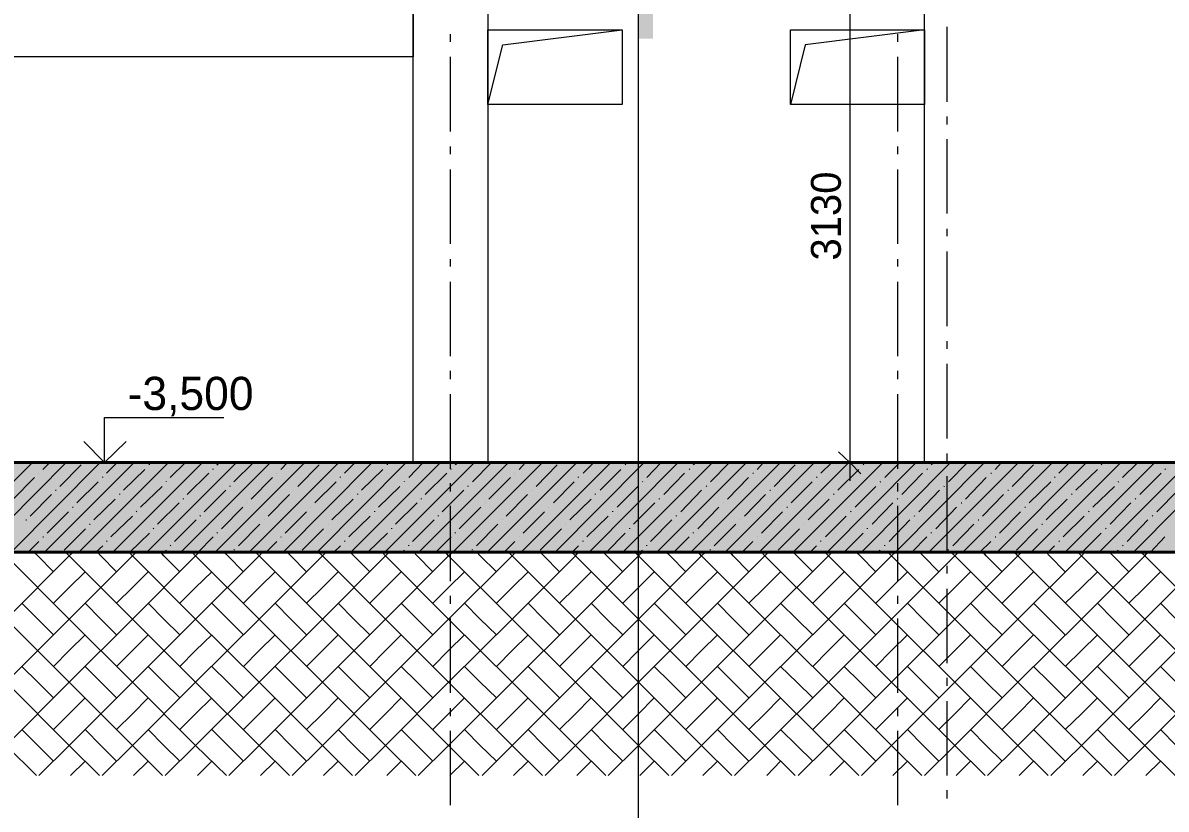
# Model space of a CAD drawing. Header units: millimetres. Extents: x -136833 to 49383, y -8033 to 344618.
# Drawn here: x -86015 to -78347, y 42833 to 48103 of the extents above; entities that cross this region are included whole.
import ezdxf

# ---------------------------------------------------------------- set-up
doc = ezdxf.new("R2010")
doc.units = ezdxf.units.MM
doc.layers.add('PDF _Геометрия', color=7, linetype='Continuous', true_color=0x1d1d1d)
doc.layers.add('PDF _Сплошная заливка', color=7, linetype='Continuous', true_color=0xffffff)
doc.layers.add('PDF _Текст', color=7, linetype='Continuous')

msp = doc.modelspace()

# ---------------------------------------------------------------- hatches: boundary and pattern name
at = {"layer": 'PDF _Сплошная заливка', "transparency": 33554559}
h = msp.add_hatch(color=256, dxfattribs=at)
h.paths.add_polyline_path([(-99774.8447882913, 44556.18323552701), (-99774.8447882913, 45156.58976560547), (-104045.4232660861, 45156.58976560547), (-104045.4232660861, 44556.18323552701)])
h.paths.add_polyline_path([(646.2711272356682, 44556.18323552701), (646.2711272356391, 45156.58976560547), (-26352.24833949412, 45156.58976560547), (-26352.24833949412, 44556.18323552701)])
h.paths.add_polyline_path([(-26398.81210778105, 44556.18323552701), (-26398.81210778105, 45156.58976560547), (-50899.8203663938, 45156.58976560547), (-50899.8203663938, 44556.18323552701)])
h.paths.add_polyline_path([(-50950.617204525, 44556.18323552701), (-50950.617204525, 45156.58976560547), (-98974.79458772499, 45156.58976560547), (-98974.79458772499, 44556.18323552701)])

# ---------------------------------------------------------------- linework, layer by layer
at = {"layer": 'PDF _Геометрия', "color": 7, "lineweight": 9}
for points in [[(-80467.81322859318, 61056.68948847664), (-80467.81322859318, 52857.23320013301), (-80467.81322859318, 52535.51989196878), (-80467.81322859318, 48653.79484477669), (-80467.81322859318, 48285.51776832552), (-80467.81322859318, 45034.52012792909)], [(-66388.62292656381, 34701.5966380753), (-81885.89162642237, 34701.5966380753), (-81885.89162642237, 36699.60560456895), (-81885.89162642237, 48996.67350216225)], [(-82897.59531920198, 48285.51776832552), (-82897.59531920198, 45157.27915341281), (-83397.0975608254, 45157.27915341281), (-83397.0975608254, 48285.51776832552), (-83397.0975608254, 47874.90999343171), (-87596.30284633746, 47874.90999343171), (-87596.30284633746, 48285.51776832552), (-87596.30284633746, 45195.37678201121), (-87596.30284633746, 47874.90999343171)], [(-79968.31098696977, 48285.51776832552), (-80268.85894591268, 48285.51776832552), (-80666.7675112737, 48285.51776832552), (-80281.55815544547, 48285.51776832552), (-82897.59531920198, 48285.51776832552), (-82897.59531920198, 48056.93199673515), (-81995.95144237328, 48056.93199673515), (-81995.95144237328, 47557.42975511175), (-82897.59531920198, 47557.42975511175), (-82897.59531920198, 45157.27915341281), (-79968.31098696977, 45157.27915341281), (-79968.31098696977, 48285.51776832552), (-79718.55986615806, 48285.51776832552), (-78097.2941158041, 48285.51776832552), (-78097.2941158041, 45157.27915341281), (-79718.55986615806, 45157.27915341281), (-79968.31098696977, 45157.27915341281)], [(-79815.9204725762, 47574.3620344888), (-79815.9204725762, 48078.09734595648)], [(-83147.34644001367, 47976.5036696941), (-83147.34644001367, 48027.30050782529)], [(-82897.59531920198, 47557.42975511175), (-82796.0016429396, 47955.33832047277), (-81995.95144237328, 48056.93199673515)], [(-79968.31098696977, 47557.42975511175), (-80865.7217939542, 47557.42975511175), (-80865.7217939542, 48056.93199673515), (-79968.31098696977, 48056.93199673515), (-80768.3611875361, 47955.33832047277), (-80865.7217939542, 47557.42975511175)], [(-80146.09992042894, 47976.5036696941), (-80146.09992042894, 48027.30050782529)], [(-88045.00824982967, 45157.27915341281), (-87448.14540178813, 45157.27915341281), (-83397.0975608254, 45157.27915341281), (-83397.0975608254, 47874.90999343171)], [(-83147.34644001367, 47375.40775180829), (-83147.34644001367, 47874.90999343171)], [(-80146.09992042894, 47375.40775180829), (-80146.09992042894, 47874.90999343171)], [(-79815.9204725762, 47421.97152009523), (-79815.9204725762, 47477.00142807068)], [(-79815.9204725762, 46825.10867205369), (-79815.9204725762, 47324.6109136771)], [(-83147.34644001367, 47223.01723741471), (-83147.34644001367, 47273.81407554591)], [(-80146.09992042894, 47223.01723741471), (-80146.09992042894, 47273.81407554591)], [(-83147.34644001367, 46621.92131952891), (-83147.34644001367, 47121.42356115233)], [(-80146.09992042894, 46621.92131952891), (-80146.09992042894, 47121.42356115233)], [(-79815.9204725762, 46672.71815766011), (-79815.9204725762, 46723.5149957913)], [(-79815.9204725762, 46071.62223977431), (-79815.9204725762, 46571.12448139772)], [(-83147.34644001367, 46469.53080513533), (-83147.34644001367, 46520.32764326653)], [(-80146.09992042894, 46469.53080513533), (-80146.09992042894, 46520.32764326653)], [(-83147.34644001367, 45868.43488724952), (-83147.34644001367, 46367.93712887295)], [(-80146.09992042894, 45868.43488724952), (-80146.09992042894, 46367.93712887295)], [(-79815.9204725762, 45919.23172538073), (-79815.9204725762, 45970.02856351192)], [(-79815.9204725762, 45318.13580749492), (-79815.9204725762, 45817.63804911834)], [(-83147.34644001367, 45716.04437285594), (-83147.34644001367, 45771.0742808314)], [(-80146.09992042894, 45716.04437285594), (-80146.09992042894, 45771.0742808314)], [(-83147.34644001367, 45114.94845497014), (-83147.34644001367, 45614.45069659357)], [(-80146.09992042894, 45114.94845497014), (-80146.09992042894, 45614.45069659357)], [(-87198.39428097644, 45157.27915341281), (-86779.32036639408, 45157.27915341281), (-85467.06871467156, 45157.27915341281), (-85467.06871467156, 45457.82711235571), (-84667.01851410524, 45457.82711235571)], [(-79815.9204725762, 45165.74529310134), (-79815.9204725762, 45216.54213123253)], [(251.0965281952522, 45156.72684790423), (640.3263124645455, 45156.72684790423), (640.3263124645455, 44555.56097721778), (-97975.15414275724, 44555.56097721778)], [(-85615.22615922088, 45157.27915341281), (-85318.91127012225, 45157.27915341281)], [(-80361.98648248654, 45157.27915341281), (-80467.81322859318, 45157.27915341281), (-80590.5722540769, 45157.27915341281)], [(-83147.34644001367, 44962.55794057656), (-83147.34644001367, 45017.58784855202)], [(-80146.09992042894, 44962.55794057656), (-80146.09992042894, 45017.58784855202)], [(-79815.9204725762, 44564.64937521554), (-79815.9204725762, 45064.15161683896)], [(-83147.34644001367, 44361.46202269076), (-83147.34644001367, 44865.19733415844)], [(-80146.09992042894, 44361.46202269076), (-80146.09992042894, 44865.19733415844)], [(-79815.9204725762, 44412.25886082196), (-79815.9204725762, 44463.05569895315)], [(-83147.34644001367, 44209.07150829718), (-83147.34644001367, 44264.10141627264)], [(-80146.09992042894, 44209.07150829718), (-80146.09992042894, 44264.10141627264)], [(-79815.9204725762, 43811.16294293615), (-79815.9204725762, 44310.66518455957)], [(-83147.34644001367, 43612.20866025564), (-83147.34644001367, 44111.71090187906)], [(-80146.09992042894, 43612.20866025564), (-80146.09992042894, 44111.71090187906)], [(-79815.9204725762, 43658.77242854257), (-79815.9204725762, 43713.80233651803)], [(-79815.9204725762, 43057.67651065677), (-79815.9204725762, 43557.17875228019)], [(-83147.34644001367, 43455.5850760178), (-83147.34644001367, 43510.61498399326)], [(-80146.09992042894, 43455.5850760178), (-80146.09992042894, 43510.61498399326)], [(-83147.34644001367, 42858.72222797626), (-83147.34644001367, 43358.22446959968)], [(-80146.09992042894, 42858.72222797626), (-80146.09992042894, 43358.22446959968)], [(-79815.9204725762, 42905.28599626318), (-79815.9204725762, 42960.31590423865)]]:
    msp.add_lwpolyline(points, dxfattribs=at)
at = {"layer": 'PDF _Геометрия', "color": 7, "lineweight": 40}
for points in [[(-98974.95200736483, 44556.32470344009), (-50951.01984138202, 44556.32470344009), (-50951.01984138202, 45157.45459044642), (-50951.01984138202, 48285.67922341748), (-50951.01984138202, 48526.94629480379), (-50951.01984138202, 53356.82400807143), (-50951.01984138202, 53593.90461664638), (-77399.29567166773, 53593.90461664638)], [(-77398.8375915002, 45157.27915341281), (-77398.8375915002, 47633.62501230854), (-77648.5887123119, 47633.62501230854), (-77648.5887123119, 45157.27915341281), (-98974.79458772499, 45157.27915341281), (-98974.79458772499, 44556.18323552701)]]:
    msp.add_lwpolyline(points, dxfattribs=at)
at = {"layer": 'PDF _Геометрия', "color": 7, "lineweight": 9}
for points in [[(-81995.95144237328, 48056.93199673515), (-81995.95144237328, 47557.42975511175), (-82897.59531920198, 47557.42975511175), (-82897.59531920198, 48056.93199673515)], [(-79968.31098696977, 48056.93199673515), (-79968.31098696977, 47557.42975511175), (-80865.7217939542, 47557.42975511175), (-80865.7217939542, 48056.93199673515)]]:
    msp.add_lwpolyline(points, close=True, dxfattribs=at)
at = {"layer": 'PDF _Геометрия', "color": 7, "lineweight": 18}
for points in [[(-85606.76001953235, 45296.97045827359), (-85467.06871467156, 45157.27915341281), (-85323.1443399665, 45296.97045827359)], [(-80395.85104124066, 45081.08389621602), (-80467.81322859318, 45157.27915341281), (-80544.00848578998, 45229.24134076533)]]:
    msp.add_lwpolyline(points, dxfattribs=at)
at = {"layer": 'PDF _Геометрия', "lineweight": 9}
for points in [[(-86550.73459480371, 44556.18323552701), (-85949.63867691791, 45157.27915341281)], [(-86322.14882321333, 44556.18323552701), (-85725.2859751718, 45157.27915341281)], [(-86093.56305162296, 44556.18323552701), (-85496.70020358142, 45157.27915341281)], [(-85881.90955940966, 45110.71538512588), (-85835.34579112273, 45157.27915341281)], [(-85869.21034987684, 44556.18323552701), (-85268.11443199105, 45157.27915341281)], [(-85767.61667361447, 44996.4224993307), (-85623.69229890942, 45140.34687403574)], [(-85640.62457828649, 44556.18323552701), (-85039.52866040068, 45157.27915341281)], [(-85454.36950513876, 45085.31696606028), (-85382.40731778624, 45157.27915341281)], [(-85412.0388066961, 44556.18323552701), (-84810.9428888103, 45157.27915341281)], [(-85340.07661934357, 44971.0240802651), (-85196.15224463854, 45110.71538512588)], [(-85183.45303510572, 44556.18323552701), (-84582.35711721993, 45157.27915341281)], [(-85166.52075572865, 45140.34687403574), (-85166.52075572865, 45144.57994388)], [(-85026.82945086787, 45055.68547715042), (-84925.23577460549, 45157.27915341281)], [(-84954.86726351535, 44556.18323552701), (-84353.77134562956, 45157.27915341281)], [(-84738.98070145778, 45110.71538512588), (-84738.98070145778, 45114.94845497014)], [(-84726.28149192498, 44556.18323552701), (-84125.18557403918, 45157.27915341281)], [(-84713.58228239218, 45140.34687403574), (-84696.65000301512, 45157.27915341281)], [(-84599.28939659699, 45026.05398824056), (-84468.06423142474, 45157.27915341281)], [(-84497.6957203346, 44556.18323552701), (-83896.5998024488, 45157.27915341281)], [(-84286.0422281213, 45110.71538512588), (-84239.47845983437, 45157.27915341281)], [(-84269.10994874423, 44556.18323552701), (-83672.24710070269, 45157.27915341281)], [(-84171.7493423261, 44996.4224993307), (-84027.82496762105, 45140.34687403574)], [(-84040.52417715386, 44556.18323552701), (-83443.66132911232, 45157.27915341281)], [(-83858.5021738504, 45085.31696606028), (-83786.53998649788, 45157.27915341281)], [(-83816.17147540775, 44556.18323552701), (-83215.07555752195, 45157.27915341281)], [(-83744.20928805522, 44971.0240802651), (-83600.28491335017, 45110.71538512588)], [(-83587.58570381737, 44556.18323552701), (-82986.48978593157, 45157.27915341281)], [(-83570.6534244403, 45140.34687403574), (-83570.6534244403, 45144.57994388)], [(-83426.72904973525, 45055.68547715042), (-83329.36844331713, 45157.27915341281)], [(-83358.99993222699, 44556.18323552701), (-82757.9040143412, 45157.27915341281)], [(-83143.11337016942, 45110.71538512588), (-83143.11337016942, 45114.94845497014)], [(-83130.41416063663, 44556.18323552701), (-82529.31824275083, 45157.27915341281)], [(-83113.48188125956, 45140.34687403574), (-83100.78267172676, 45157.27915341281)], [(-82999.18899546436, 45026.05398824056), (-82872.19690013639, 45157.27915341281)], [(-82901.82838904625, 44556.18323552701), (-82300.73247116045, 45157.27915341281)], [(-82685.94182698868, 45110.71538512588), (-82643.611128546, 45157.27915341281)], [(-82673.24261745586, 44556.18323552701), (-82072.14669957008, 45157.27915341281)], [(-82571.64894119349, 44996.4224993307), (-82431.95763633269, 45140.34687403574)], [(-82444.65684586551, 44556.18323552701), (-81847.79399782396, 45157.27915341281)], [(-82258.40177271779, 45085.31696606028), (-82186.43958536527, 45157.27915341281)], [(-82216.07107427513, 44556.18323552701), (-81619.20822623359, 45157.27915341281)], [(-82144.1088869226, 44971.0240802651), (-82004.41758206181, 45110.71538512588)], [(-81991.71837252902, 44556.18323552701), (-81390.62245464322, 45157.27915341281)], [(-81974.78609315195, 45140.34687403574), (-81970.55302330767, 45144.57994388)], [(-81830.86171844689, 45055.68547715042), (-81733.50111202878, 45157.27915341281)], [(-81763.13260093864, 44556.18323552701), (-81162.03668305284, 45157.27915341281)], [(-81547.24603888106, 45110.71538512588), (-81543.0129690368, 45114.94845497014)], [(-81534.54682934827, 44556.18323552701), (-80933.45091146247, 45157.27915341281)], [(-81517.6145499712, 45140.34687403574), (-81504.9153404384, 45157.27915341281)], [(-81403.32166417601, 45026.05398824056), (-81276.32956884803, 45157.27915341281)], [(-81305.9610577579, 44556.18323552701), (-80704.8651398721, 45157.27915341281)], [(-81090.0744957003, 45110.71538512588), (-81047.74379725766, 45157.27915341281)], [(-81077.37528616752, 44556.18323552701), (-80476.27936828171, 45157.27915341281)], [(-80975.78160990513, 44996.4224993307), (-80836.09030504434, 45140.34687403574)], [(-80848.78951457713, 44556.18323552701), (-80247.69359669134, 45157.27915341281)], [(-80662.53444142942, 45085.31696606028), (-80590.5722540769, 45157.27915341281)], [(-80620.20374298678, 44556.18323552701), (-80023.34089494523, 45157.27915341281)], [(-80548.24155563425, 44971.0240802651), (-80408.55025077346, 45110.71538512588)], [(-80391.6179713964, 44556.18323552701), (-79794.75512335484, 45157.27915341281)], [(-80378.91876186359, 45140.34687403574), (-80374.68569201932, 45144.57994388)], [(-80234.99438715854, 45055.68547715042), (-80133.40071089615, 45157.27915341281)], [(-80163.03219980601, 44556.18323552701), (-79566.16935176449, 45157.27915341281)], [(-79951.3787075927, 45110.71538512588), (-79947.14563774844, 45114.94845497014)], [(-79938.67949805991, 44556.18323552701), (-79337.5835801741, 45157.27915341281)], [(-79921.74721868284, 45140.34687403574), (-79909.04800915005, 45157.27915341281)], [(-79807.45433288766, 45026.05398824056), (-79680.46223755967, 45157.27915341281)], [(-79710.09372646954, 44556.18323552701), (-79108.99780858372, 45157.27915341281)], [(-79494.20716441196, 45110.71538512588), (-79451.87646596928, 45157.27915341281)], [(-79481.50795487917, 44556.18323552701), (-78880.41203699337, 45157.27915341281)], [(-79379.91427861676, 44996.4224993307), (-79235.98990391172, 45140.34687403574)], [(-79252.92218328879, 44556.18323552701), (-78651.82626540298, 45157.27915341281)], [(-79066.66711014108, 45085.31696606028), (-78994.70492278854, 45157.27915341281)], [(-79024.33641169842, 44556.18323552701), (-78423.2404938126, 45157.27915341281)], [(-78952.3742243459, 44971.0240802651), (-78808.44984964083, 45110.71538512588)], [(-78795.75064010805, 44556.18323552701), (-78194.65472222223, 45157.27915341281)], [(-78783.05143057523, 45140.34687403574), (-78778.81836073098, 45144.57994388)], [(-78639.1270558702, 45055.68547715042), (-78537.5333796078, 45157.27915341281)], [(-78567.16486851766, 44556.18323552701), (-77970.30202047613, 45157.27915341281)], [(-78355.51137630435, 45110.71538512588), (-78351.27830646008, 45114.94845497014)], [(-86080.86384209016, 44911.76110244537), (-85936.9394673851, 45055.68547715042)], [(-85907.30797847525, 45085.31696606028), (-85907.30797847525, 45085.31696606028)], [(-85653.32378781927, 44886.36268337977), (-85509.39941311421, 45026.05398824056)], [(-85479.76792420435, 45055.68547715042), (-85479.76792420435, 45059.91854699469)], [(-85052.22786993347, 45026.05398824056), (-85052.22786993347, 45030.28705808482)], [(-84912.53656507269, 44941.39259135523), (-84768.61219036764, 45085.31696606028)], [(-84484.99651080181, 44911.76110244537), (-84341.07213609674, 45055.68547715042)], [(-84311.44064718689, 45085.31696606028), (-84311.44064718689, 45085.31696606028)], [(-84057.45645653093, 44886.36268337977), (-83913.53208182586, 45026.05398824056)], [(-83883.900592916, 45055.68547715042), (-83883.900592916, 45059.91854699469)], [(-83456.36053864512, 45026.05398824056), (-83456.36053864512, 45030.28705808482)], [(-83316.66923378434, 44941.39259135523), (-83172.74485907928, 45085.31696606028)], [(-82889.12917951345, 44911.76110244537), (-82745.2048048084, 45055.68547715042)], [(-82715.57331589854, 45085.31696606028), (-82715.57331589854, 45085.31696606028)], [(-82457.3560553983, 44886.36268337977), (-82317.66475053751, 45026.05398824056)], [(-82288.03326162766, 45055.68547715042), (-82288.03326162766, 45059.91854699469)], [(-81860.49320735676, 45026.05398824056), (-81856.2601375125, 45030.28705808482)], [(-81716.56883265171, 44941.39259135523), (-81576.87752779093, 45085.31696606028)], [(-81289.02877838083, 44911.76110244537), (-81149.33747352005, 45055.68547715042)], [(-81119.70598461019, 45085.31696606028), (-81115.47291476591, 45085.31696606028)], [(-80861.48872410993, 44886.36268337977), (-80721.79741924915, 45026.05398824056)], [(-80692.1659303393, 45055.68547715042), (-80687.93286049503, 45059.91854699469)], [(-80264.6258760684, 45026.05398824056), (-80260.39280622415, 45030.28705808482)], [(-80120.70150136336, 44941.39259135523), (-79981.01019650258, 45085.31696606028)], [(-79693.16144709247, 44911.76110244537), (-79553.47014223169, 45055.68547715042)], [(-79523.83865332183, 45085.31696606028), (-79519.60558347756, 45085.31696606028)], [(-79265.62139282157, 44886.36268337977), (-79121.69701811654, 45026.05398824056)], [(-79096.29859905093, 45055.68547715042), (-79092.06552920668, 45059.91854699469)], [(-78668.75854478005, 45026.05398824056), (-78664.52547493578, 45030.28705808482)], [(-78524.834170075, 44941.39259135523), (-78380.90979536995, 45085.31696606028)], [(-85966.57095629498, 44797.46821665018), (-85822.64658158991, 44941.39259135523)], [(-85797.24816252432, 44971.0240802651), (-85793.01509268006, 44971.0240802651)], [(-85365.47503840917, 44941.39259135523), (-85365.47503840917, 44945.6256611995)], [(-85225.7837335484, 44856.7311944699), (-85081.85935884334, 44996.4224993307)], [(-84798.24367927751, 44827.09970556005), (-84654.31930457245, 44971.0240802651)], [(-84624.68781566259, 44996.4224993307), (-84624.68781566259, 45000.65556917495)], [(-84370.70362500662, 44797.46821665018), (-84226.77925030157, 44941.39259135523)], [(-84197.14776139171, 44971.0240802651), (-84197.14776139171, 44971.0240802651)], [(-83769.60770712081, 44941.39259135523), (-83769.60770712081, 44945.6256611995)], [(-83629.91640226005, 44856.7311944699), (-83485.99202755498, 44996.4224993307)], [(-83202.37634798915, 44827.09970556005), (-83058.4519732841, 44971.0240802651)], [(-83028.82048437424, 44996.4224993307), (-83028.82048437424, 45000.65556917495)], [(-82774.83629371825, 44797.46821665018), (-82630.91191901322, 44941.39259135523)], [(-82601.28043010335, 44971.0240802651), (-82601.28043010335, 44971.0240802651)], [(-82173.74037583245, 44941.39259135523), (-82173.74037583245, 44945.6256611995)], [(-82029.81600112742, 44856.7311944699), (-81890.12469626662, 44996.4224993307)], [(-81602.27594685653, 44827.09970556005), (-81462.58464199575, 44971.0240802651)], [(-81432.95315308587, 44996.4224993307), (-81428.72008324161, 45000.65556917495)], [(-81174.73589258564, 44797.46821665018), (-81035.04458772486, 44941.39259135523)], [(-81005.41309881498, 44971.0240802651), (-81001.18002897073, 44971.0240802651)], [(-80577.8730445441, 44941.39259135523), (-80573.63997469984, 44945.6256611995)], [(-80433.94866983905, 44856.7311944699), (-80294.25736497826, 44996.4224993307)], [(-80006.40861556817, 44827.09970556005), (-79866.71731070739, 44971.0240802651)], [(-79837.08582179752, 44996.4224993307), (-79832.85275195325, 45000.65556917495)], [(-79578.86856129728, 44797.46821665018), (-79439.1772564365, 44941.39259135523)], [(-79409.54576752664, 44971.0240802651), (-79405.31269768237, 44971.0240802651)], [(-78982.00571325576, 44941.39259135523), (-78977.77264341147, 44945.6256611995)], [(-78838.08133855069, 44856.7311944699), (-78694.15696384564, 44996.4224993307)], [(-78410.54128427981, 44827.09970556005), (-78266.61690957478, 44971.0240802651)], [(-85539.0309020241, 44772.06979758458), (-85395.10652731903, 44911.76110244537)], [(-85111.4908477532, 44742.43830867472), (-84967.56647304815, 44886.36268337977)], [(-84937.9349841383, 44911.76110244537), (-84937.9349841383, 44915.99417228963)], [(-84510.39492986741, 44886.36268337977), (-84510.39492986741, 44886.36268337977)], [(-83943.16357073573, 44772.06979758458), (-83799.23919603068, 44911.76110244537)], [(-83515.62351646484, 44742.43830867472), (-83371.6991417598, 44886.36268337977)], [(-83342.06765284993, 44911.76110244537), (-83342.06765284993, 44915.99417228963)], [(-82914.52759857905, 44886.36268337977), (-82914.52759857905, 44886.36268337977)], [(-82347.29623944737, 44772.06979758458), (-82203.37186474232, 44911.76110244537)], [(-81919.75618517649, 44742.43830867472), (-81775.83181047143, 44886.36268337977)], [(-81746.20032156157, 44911.76110244537), (-81746.20032156157, 44915.99417228963)], [(-81318.66026729069, 44886.36268337977), (-81318.66026729069, 44886.36268337977)], [(-80747.19583831474, 44772.06979758458), (-80607.50453345396, 44911.76110244537)], [(-80319.65578404386, 44742.43830867472), (-80179.96447918308, 44886.36268337977)], [(-80150.33299027322, 44911.76110244537), (-80146.09992042894, 44915.99417228963)], [(-79722.79293600234, 44886.36268337977), (-79718.55986615806, 44886.36268337977)], [(-79151.3285070264, 44772.06979758458), (-79011.63720216561, 44911.76110244537)], [(-78723.78845275551, 44742.43830867472), (-78584.09714789473, 44886.36268337977)], [(-78554.46565898486, 44911.76110244537), (-78550.23258914059, 44915.99417228963)], [(-85852.27807049977, 44683.175330855), (-85708.35369579474, 44827.09970556005)], [(-85682.95527672913, 44856.7311944699), (-85678.72220688488, 44856.7311944699)], [(-85424.7380162289, 44657.77691178939), (-85280.81364152386, 44797.46821665018)], [(-85255.41522245825, 44827.09970556005), (-85251.18215261398, 44831.33277540431)], [(-84827.87516818737, 44797.46821665018), (-84823.64209834309, 44801.70128649444)], [(-84683.9507934823, 44712.80681976486), (-84540.02641877727, 44856.7311944699)], [(-84256.41073921142, 44683.175330855), (-84112.48636450637, 44827.09970556005)], [(-84082.85487559652, 44856.7311944699), (-84082.85487559652, 44856.7311944699)], [(-83828.87068494054, 44657.77691178939), (-83684.9463102355, 44797.46821665018)], [(-83655.31482132562, 44827.09970556005), (-83655.31482132562, 44831.33277540431)], [(-83227.77476705474, 44797.46821665018), (-83227.77476705474, 44801.70128649444)], [(-83088.08346219396, 44712.80681976486), (-82944.15908748891, 44856.7311944699)], [(-82660.54340792308, 44683.175330855), (-82516.61903321801, 44827.09970556005)], [(-82486.98754430815, 44856.7311944699), (-82486.98754430815, 44856.7311944699)], [(-82233.00335365218, 44657.77691178939), (-82089.07897894713, 44797.46821665018)], [(-82059.44749003727, 44827.09970556005), (-82059.44749003727, 44831.33277540431)], [(-81631.90743576639, 44797.46821665018), (-81631.90743576639, 44801.70128649444)], [(-81487.98306106133, 44712.80681976486), (-81348.29175620055, 44856.7311944699)], [(-81060.44300679045, 44683.175330855), (-80920.75170192966, 44827.09970556005)], [(-80891.1202130198, 44856.7311944699), (-80886.88714317554, 44856.7311944699)], [(-80632.90295251957, 44657.77691178939), (-80493.21164765878, 44797.46821665018)], [(-80463.58015874893, 44827.09970556005), (-80459.34708890464, 44831.33277540431)], [(-80036.04010447803, 44797.46821665018), (-80031.80703463376, 44801.70128649444)], [(-79892.11572977298, 44712.80681976486), (-79752.4244249122, 44856.7311944699)], [(-79464.5756755021, 44683.175330855), (-79324.88437064132, 44827.09970556005)], [(-79295.25288173146, 44856.7311944699), (-79291.01981188718, 44856.7311944699)], [(-79037.0356212312, 44657.77691178939), (-78897.34431637042, 44797.46821665018)], [(-78867.71282746056, 44827.09970556005), (-78863.4797576163, 44831.33277540431)], [(-78440.17277318967, 44797.46821665018), (-78435.93970334542, 44801.70128649444)], [(-85996.20244520484, 44772.06979758458), (-85991.96937536058, 44772.06979758458)], [(-85737.9851847046, 44568.88244505981), (-85594.06080999954, 44712.80681976486)], [(-85568.66239093395, 44742.43830867472), (-85564.42932108969, 44742.43830867472)], [(-85141.12233666307, 44712.80681976486), (-85136.88926681879, 44717.03988960913)], [(-84997.19796195801, 44628.14542287953), (-84853.27358725297, 44772.06979758458)], [(-84569.65790768713, 44598.51393396967), (-84425.73353298208, 44742.43830867472)], [(-84396.10204407222, 44772.06979758458), (-84396.10204407222, 44772.06979758458)], [(-84142.11785341625, 44568.88244505981), (-83998.19347871118, 44712.80681976486)], [(-83968.56198980132, 44742.43830867472), (-83968.56198980132, 44742.43830867472)], [(-83541.02193553044, 44712.80681976486), (-83541.02193553044, 44717.03988960913)], [(-83401.33063066966, 44628.14542287953), (-83257.40625596461, 44772.06979758458)], [(-82973.79057639878, 44598.51393396967), (-82829.86620169372, 44742.43830867472)], [(-82800.23471278386, 44772.06979758458), (-82800.23471278386, 44772.06979758458)], [(-82546.25052212788, 44568.88244505981), (-82402.32614742283, 44712.80681976486)], [(-82372.69465851298, 44742.43830867472), (-82372.69465851298, 44742.43830867472)], [(-81945.1546042421, 44712.80681976486), (-81945.1546042421, 44717.03988960913)], [(-81805.46329938131, 44628.14542287953), (-81661.53892467625, 44772.06979758458)], [(-81377.92324511042, 44598.51393396967), (-81233.99887040537, 44742.43830867472)], [(-81204.3673814955, 44772.06979758458), (-81204.3673814955, 44772.06979758458)], [(-80950.38319083952, 44568.88244505981), (-80806.45881613449, 44712.80681976486)], [(-80776.82732722463, 44742.43830867472), (-80776.82732722463, 44742.43830867472)], [(-80349.28727295373, 44712.80681976486), (-80349.28727295373, 44717.03988960913)], [(-80205.36289824868, 44628.14542287953), (-80065.6715933879, 44772.06979758458)], [(-79777.8228439778, 44598.51393396967), (-79638.13153911702, 44742.43830867472)], [(-79608.50005020713, 44772.06979758458), (-79604.26698036288, 44772.06979758458)], [(-79350.28278970691, 44568.88244505981), (-79210.59148484613, 44712.80681976486)], [(-79180.95999593625, 44742.43830867472), (-79176.726926092, 44742.43830867472)], [(-78753.41994166537, 44712.80681976486), (-78749.18687182112, 44717.03988960913)], [(-78609.49556696034, 44628.14542287953), (-78469.80426209954, 44772.06979758458)], [(-85979.27016582777, 44556.18323552701), (-85907.30797847525, 44628.14542287953)], [(-85881.90955940966, 44657.77691178939), (-85877.67648956538, 44657.77691178939)], [(-85454.36950513876, 44628.14542287953), (-85450.1364352945, 44632.3784927238)], [(-85297.74592090091, 44556.18323552701), (-85166.52075572865, 44683.175330855)], [(-84840.57437772016, 44556.18323552701), (-84738.98070145778, 44657.77691178939)], [(-84713.58228239218, 44683.175330855), (-84709.34921254791, 44687.40840069926)], [(-84383.40283453942, 44556.18323552701), (-84311.44064718689, 44628.14542287953)], [(-84286.0422281213, 44657.77691178939), (-84281.80915827703, 44657.77691178939)], [(-83858.5021738504, 44628.14542287953), (-83854.26910400615, 44632.3784927238)], [(-83701.87858961255, 44556.18323552701), (-83570.6534244403, 44683.175330855)], [(-83244.70704643181, 44556.18323552701), (-83143.11337016942, 44657.77691178939)], [(-83113.48188125956, 44683.175330855), (-83113.48188125956, 44687.40840069926)], [(-82787.53550325107, 44556.18323552701), (-82715.57331589854, 44628.14542287953)], [(-82685.94182698868, 44657.77691178939), (-82685.94182698868, 44657.77691178939)], [(-82258.40177271779, 44628.14542287953), (-82258.40177271779, 44632.3784927238)], [(-82101.77818847993, 44556.18323552701), (-81974.78609315195, 44683.175330855)], [(-81648.83971514346, 44556.18323552701), (-81547.24603888106, 44657.77691178939)], [(-81517.6145499712, 44683.175330855), (-81517.6145499712, 44687.40840069926)], [(-81191.66817196271, 44556.18323552701), (-81119.70598461019, 44628.14542287953)], [(-81090.0744957003, 44657.77691178939), (-81090.0744957003, 44657.77691178939)], [(-80662.53444142942, 44628.14542287953), (-80662.53444142942, 44632.3784927238)], [(-80505.91085719157, 44556.18323552701), (-80378.91876186359, 44683.175330855)], [(-80052.9723838551, 44556.18323552701), (-79951.3787075927, 44657.77691178939)], [(-79921.74721868284, 44683.175330855), (-79921.74721868284, 44687.40840069926)], [(-79595.80084067435, 44556.18323552701), (-79523.83865332183, 44628.14542287953)], [(-79494.20716441196, 44657.77691178939), (-79489.97409456769, 44657.77691178939)], [(-79066.66711014108, 44628.14542287953), (-79062.43404029681, 44632.3784927238)], [(-78910.04352590322, 44556.18323552701), (-78783.05143057523, 44683.175330855)], [(-78452.87198272248, 44556.18323552701), (-78355.51137630435, 44657.77691178939)], [(-85526.33169249128, 44556.18323552701), (-85479.76792420435, 44598.51393396967)], [(-85069.16014931054, 44556.18323552701), (-85052.22786993347, 44568.88244505981)], [(-85026.82945086787, 44598.51393396967), (-85022.59638102361, 44602.74700381394)], [(-84599.28939659699, 44568.88244505981), (-84595.05632675272, 44573.11551490406)], [(-83930.46436120293, 44556.18323552701), (-83883.900592916, 44598.51393396967)], [(-83473.2928180222, 44556.18323552701), (-83456.36053864512, 44568.88244505981)], [(-83426.72904973525, 44598.51393396967), (-83426.72904973525, 44602.74700381394)], [(-82999.18899546436, 44568.88244505981), (-82999.18899546436, 44573.11551490406)], [(-82330.3639600703, 44556.18323552701), (-82288.03326162766, 44598.51393396967)], [(-81877.42548673383, 44556.18323552701), (-81860.49320735676, 44568.88244505981)], [(-81830.86171844689, 44598.51393396967), (-81830.86171844689, 44602.74700381394)], [(-81403.32166417601, 44568.88244505981), (-81403.32166417601, 44573.11551490406)], [(-80734.49662878196, 44556.18323552701), (-80692.1659303393, 44598.51393396967)], [(-80277.32508560122, 44556.18323552701), (-80264.6258760684, 44568.88244505981)], [(-80234.99438715854, 44598.51393396967), (-80234.99438715854, 44602.74700381394)], [(-79807.45433288766, 44568.88244505981), (-79807.45433288766, 44573.11551490406)], [(-79138.62929749361, 44556.18323552701), (-79096.29859905093, 44598.51393396967)], [(-78681.45775431285, 44556.18323552701), (-78668.75854478005, 44568.88244505981)], [(-78639.1270558702, 44598.51393396967), (-78634.89398602591, 44602.74700381394)]]:
    msp.add_lwpolyline(points, dxfattribs=at)
at = {"layer": 'PDF _Геометрия', "color": 28, "lineweight": 9, "true_color": 0x0e0e0e}
for points in [[(-85924.2402578523, 43057.67651065677), (-86127.42761037708, 43260.86386318155), (-86550.73459480371, 43684.17084760817), (-86978.27464907459, 44107.47783203479), (-87401.58163350122, 44530.78481646141), (-87422.74698272254, 44556.18323552701)], [(-87181.46200159937, 43057.67651065677), (-86978.27464907459, 43260.86386318155), (-86550.73459480371, 43684.17084760817), (-86127.42761037708, 44107.47783203479), (-85704.12062595047, 44530.78481646141), (-85678.72220688488, 44556.18323552701)], [(-85500.9332734257, 43057.67651065677), (-85704.12062595047, 43260.86386318155), (-86127.42761037708, 43684.17084760817), (-86550.73459480371, 44107.47783203479), (-86978.27464907459, 44530.78481646141), (-86999.43999829591, 44556.18323552701)], [(-86753.92194732849, 43057.67651065677), (-86550.73459480371, 43260.86386318155), (-86127.42761037708, 43684.17084760817), (-85704.12062595047, 44107.47783203479), (-85280.81364152386, 44530.78481646141), (-85255.41522245825, 44556.18323552701)], [(-85077.62628899908, 43057.67651065677), (-85280.81364152386, 43260.86386318155), (-85704.12062595047, 43684.17084760817), (-86127.42761037708, 44107.47783203479), (-86550.73459480371, 44530.78481646141), (-86576.1330138693, 44556.18323552701)], [(-86330.61496290186, 43057.67651065677), (-86127.42761037708, 43260.86386318155), (-85704.12062595047, 43684.17084760817), (-85280.81364152386, 44107.47783203479), (-84857.50665709723, 44530.78481646141), (-84832.10823803162, 44556.18323552701)], [(-84650.0862347282, 43057.67651065677), (-84857.50665709723, 43260.86386318155), (-85280.81364152386, 43684.17084760817), (-85704.12062595047, 44107.47783203479), (-86127.42761037708, 44530.78481646141), (-86152.82602944269, 44556.18323552701)], [(-85809.94737205713, 44424.95807035476), (-85915.77411816378, 44530.78481646141), (-85941.17253722937, 44556.18323552701)], [(-85907.30797847525, 43057.67651065677), (-85704.12062595047, 43260.86386318155), (-85280.81364152386, 43684.17084760817), (-84857.50665709723, 44107.47783203479), (-84429.96660282635, 44530.78481646141), (-84408.80125360501, 44556.18323552701)], [(-84226.77925030157, 43057.67651065677), (-84429.96660282635, 43260.86386318155), (-84857.50665709723, 43684.17084760817), (-85280.81364152386, 44107.47783203479), (-85704.12062595047, 44530.78481646141), (-85729.51904501606, 44556.18323552701)], [(-85386.6403876305, 44424.95807035476), (-85492.46713373717, 44530.78481646141), (-85513.63248295849, 44556.18323552701)], [(-85484.00099404863, 43057.67651065677), (-85280.81364152386, 43260.86386318155), (-84857.50665709723, 43684.17084760817), (-84429.96660282635, 44107.47783203479), (-84006.65961839972, 44530.78481646141), (-83981.26119933414, 44556.18323552701)], [(-83803.47226587494, 43057.67651065677), (-84006.65961839972, 43260.86386318155), (-84429.96660282635, 43684.17084760817), (-84857.50665709723, 44107.47783203479), (-85280.81364152386, 44530.78481646141), (-85301.97899074518, 44556.18323552701)], [(-84963.33340320388, 44424.95807035476), (-85069.16014931054, 44530.78481646141), (-85090.32549853186, 44556.18323552701)], [(-85060.694009622, 43057.67651065677), (-84857.50665709723, 43260.86386318155), (-84429.96660282635, 43684.17084760817), (-84006.65961839972, 44107.47783203479), (-83583.3526339731, 44530.78481646141), (-83557.95421490751, 44556.18323552701)], [(-83380.16528144832, 43057.67651065677), (-83583.3526339731, 43260.86386318155), (-84006.65961839972, 43684.17084760817), (-84429.96660282635, 44107.47783203479), (-84857.50665709723, 44530.78481646141), (-84878.67200631856, 44556.18323552701)], [(-84535.79334893299, 44424.95807035476), (-84641.62009503966, 44530.78481646141), (-84667.01851410524, 44556.18323552701)], [(-84633.15395535112, 43057.67651065677), (-84429.96660282635, 43260.86386318155), (-84006.65961839972, 43684.17084760817), (-83583.3526339731, 44107.47783203479), (-83160.04564954649, 44530.78481646141), (-83134.64723048088, 44556.18323552701)], [(-82956.85829702171, 43057.67651065677), (-83160.04564954649, 43260.86386318155), (-83583.3526339731, 43684.17084760817), (-84006.65961839972, 44107.47783203479), (-84429.96660282635, 44530.78481646141), (-84455.36502189195, 44556.18323552701)], [(-84112.48636450637, 44424.95807035476), (-84218.31311061303, 44530.78481646141), (-84243.71152967864, 44556.18323552701)], [(-84209.8469709245, 43057.67651065677), (-84006.65961839972, 43260.86386318155), (-83583.3526339731, 43684.17084760817), (-83160.04564954649, 44107.47783203479), (-82732.5055952756, 44530.78481646141), (-82711.34024605427, 44556.18323552701)], [(-82529.31824275083, 43057.67651065677), (-82732.5055952756, 43260.86386318155), (-83160.04564954649, 43684.17084760817), (-83583.3526339731, 44107.47783203479), (-84006.65961839972, 44530.78481646141), (-84032.05803746532, 44556.18323552701)], [(-83689.17938007976, 44424.95807035476), (-83795.0061261864, 44530.78481646141), (-83820.40454525201, 44556.18323552701)], [(-83786.53998649788, 43057.67651065677), (-83583.3526339731, 43260.86386318155), (-83160.04564954649, 43684.17084760817), (-82732.5055952756, 44107.47783203479), (-82309.19861084898, 44530.78481646141), (-82288.03326162766, 44556.18323552701)], [(-82106.0112583242, 43057.67651065677), (-82309.19861084898, 43260.86386318155), (-82732.5055952756, 43684.17084760817), (-83160.04564954649, 44107.47783203479), (-83583.3526339731, 44530.78481646141), (-83604.51798319444, 44556.18323552701)], [(-83265.87239565313, 44424.95807035476), (-83371.6991417598, 44530.78481646141), (-83392.86449098113, 44556.18323552701)], [(-83363.23300207127, 43057.67651065677), (-83160.04564954649, 43260.86386318155), (-82732.5055952756, 43684.17084760817), (-82309.19861084898, 44107.47783203479), (-81885.89162642237, 44530.78481646141), (-81860.49320735676, 44556.18323552701)], [(-81682.70427389757, 43057.67651065677), (-81885.89162642237, 43260.86386318155), (-82309.19861084898, 43684.17084760817), (-82732.5055952756, 44107.47783203479), (-83160.04564954649, 44530.78481646141), (-83181.21099876781, 44556.18323552701)], [(-82838.33234138225, 44424.95807035476), (-82948.39215733318, 44530.78481646141), (-82969.5575065545, 44556.18323552701)], [(-82935.69294780037, 43057.67651065677), (-82732.5055952756, 43260.86386318155), (-82309.19861084898, 43684.17084760817), (-81885.89162642237, 44107.47783203479), (-81462.58464199575, 44530.78481646141), (-81437.18622293015, 44556.18323552701)], [(-81259.39728947097, 43057.67651065677), (-81462.58464199575, 43260.86386318155), (-81885.89162642237, 43684.17084760817), (-82309.19861084898, 44107.47783203479), (-82732.5055952756, 44530.78481646141), (-82757.9040143412, 44556.18323552701)], [(-82415.02535695564, 44424.95807035476), (-82520.8521030623, 44530.78481646141), (-82546.25052212788, 44556.18323552701)], [(-82512.38596337376, 43057.67651065677), (-82309.19861084898, 43260.86386318155), (-81885.89162642237, 43684.17084760817), (-81462.58464199575, 44107.47783203479), (-81039.27765756912, 44530.78481646141), (-81013.87923850352, 44556.18323552701)], [(-80836.09030504434, 43057.67651065677), (-81039.27765756912, 43260.86386318155), (-81462.58464199575, 43684.17084760817), (-81885.89162642237, 44107.47783203479), (-82309.19861084898, 44530.78481646141), (-82334.59702991458, 44556.18323552701)], [(-81991.71837252902, 44424.95807035476), (-82097.54511863567, 44530.78481646141), (-82122.94353770127, 44556.18323552701)], [(-82089.07897894713, 43057.67651065677), (-81885.89162642237, 43260.86386318155), (-81462.58464199575, 43684.17084760817), (-81039.27765756912, 44107.47783203479), (-80611.73760329824, 44530.78481646141), (-80590.5722540769, 44556.18323552701)], [(-80408.55025077346, 43057.67651065677), (-80611.73760329824, 43260.86386318155), (-81039.27765756912, 43684.17084760817), (-81462.58464199575, 44107.47783203479), (-81885.89162642237, 44530.78481646141), (-81911.29004548796, 44556.18323552701)], [(-81568.4113881024, 44424.95807035476), (-81674.23813420905, 44530.78481646141), (-81699.63655327464, 44556.18323552701)], [(-81665.77199452052, 43057.67651065677), (-81462.58464199575, 43260.86386318155), (-81039.27765756912, 43684.17084760817), (-80611.73760329824, 44107.47783203479), (-80188.43061887161, 44530.78481646141), (-80163.03219980601, 44556.18323552701)], [(-79985.24326634684, 43057.67651065677), (-80188.43061887161, 43260.86386318155), (-80611.73760329824, 43684.17084760817), (-81039.27765756912, 44107.47783203479), (-81462.58464199575, 44530.78481646141), (-81483.74999121708, 44556.18323552701)], [(-81145.10440367577, 44424.95807035476), (-81250.93114978244, 44530.78481646141), (-81272.09649900376, 44556.18323552701)], [(-81242.4650100939, 43057.67651065677), (-81039.27765756912, 43260.86386318155), (-80611.73760329824, 43684.17084760817), (-80188.43061887161, 44107.47783203479), (-79765.12363444499, 44530.78481646141), (-79739.7252153794, 44556.18323552701)], [(-79561.93628192022, 43057.67651065677), (-79765.12363444499, 43260.86386318155), (-80188.43061887161, 43684.17084760817), (-80611.73760329824, 44107.47783203479), (-81039.27765756912, 44530.78481646141), (-81060.44300679045, 44556.18323552701)], [(-80717.56434940489, 44424.95807035476), (-80823.39109551154, 44530.78481646141), (-80848.78951457713, 44556.18323552701)], [(-80814.92495582302, 43057.67651065677), (-80611.73760329824, 43260.86386318155), (-80188.43061887161, 43684.17084760817), (-79765.12363444499, 44107.47783203479), (-79341.81665001837, 44530.78481646141), (-79316.41823095278, 44556.18323552701)], [(-79138.62929749361, 43057.67651065677), (-79341.81665001837, 43260.86386318155), (-79765.12363444499, 43684.17084760817), (-80188.43061887161, 44107.47783203479), (-80611.73760329824, 44530.78481646141), (-80637.13602236382, 44556.18323552701)], [(-80294.25736497826, 44424.95807035476), (-80400.08411108493, 44530.78481646141), (-80425.48253015053, 44556.18323552701)], [(-80391.6179713964, 43057.67651065677), (-80188.43061887161, 43260.86386318155), (-79765.12363444499, 43684.17084760817), (-79341.81665001837, 44107.47783203479), (-78914.27659574749, 44530.78481646141), (-78893.11124652615, 44556.18323552701)], [(-78711.08924322271, 43057.67651065677), (-78914.27659574749, 43260.86386318155), (-79341.81665001837, 43684.17084760817), (-79765.12363444499, 44107.47783203479), (-80188.43061887161, 44530.78481646141), (-80213.8290379372, 44556.18323552701)], [(-79870.95038055164, 44424.95807035476), (-79976.7771266583, 44530.78481646141), (-80002.1755457239, 44556.18323552701)], [(-79968.31098696977, 43057.67651065677), (-79765.12363444499, 43260.86386318155), (-79341.81665001837, 43684.17084760817), (-78914.27659574749, 44107.47783203479), (-78490.96961132088, 44530.78481646141), (-78469.80426209954, 44556.18323552701)], [(-78287.7822587961, 43057.67651065677), (-78490.96961132088, 43260.86386318155), (-78914.27659574749, 43684.17084760817), (-79341.81665001837, 44107.47783203479), (-79765.12363444499, 44530.78481646141), (-79790.52205351059, 44556.18323552701)], [(-79447.64339612503, 44424.95807035476), (-79553.47014223169, 44530.78481646141), (-79574.63549145302, 44556.18323552701)], [(-79545.00400254315, 43057.67651065677), (-79341.81665001837, 43260.86386318155), (-78914.27659574749, 43684.17084760817), (-78490.96961132088, 44107.47783203479), (-78067.66262689425, 44530.78481646141), (-78042.26420782864, 44556.18323552701)], [(-77864.47527436947, 43057.67651065677), (-78067.66262689425, 43260.86386318155), (-78490.96961132088, 43684.17084760817), (-78914.27659574749, 44107.47783203479), (-79341.81665001837, 44530.78481646141), (-79362.98199923971, 44556.18323552701)], [(-79024.33641169842, 44424.95807035476), (-79130.16315780507, 44530.78481646141), (-79151.3285070264, 44556.18323552701)], [(-79121.69701811654, 43057.67651065677), (-78914.27659574749, 43260.86386318155), (-78490.96961132088, 43684.17084760817), (-78067.66262689425, 44107.47783203479), (-77644.35564246762, 44530.78481646141), (-77618.95722340205, 44556.18323552701)], [(-77441.16828994284, 43057.67651065677), (-77644.35564246762, 43260.86386318155), (-78067.66262689425, 43684.17084760817), (-78490.96961132088, 44107.47783203479), (-78914.27659574749, 44530.78481646141), (-78939.67501481308, 44556.18323552701)], [(-78596.79635742752, 44424.95807035476), (-78702.62310353418, 44530.78481646141), (-78728.02152259977, 44556.18323552701)], [(-78694.15696384564, 43057.67651065677), (-78490.96961132088, 43260.86386318155), (-78067.66262689425, 43684.17084760817), (-77644.35564246762, 44107.47783203479), (-77221.04865804102, 44530.78481646141), (-77195.65023897542, 44556.18323552701)], [(-77017.86130551623, 43057.67651065677), (-77221.04865804102, 43260.86386318155), (-77644.35564246762, 43684.17084760817), (-78067.66262689425, 44107.47783203479), (-78490.96961132088, 44530.78481646141), (-78516.36803038647, 44556.18323552701)], [(-85809.94737205713, 44213.30457814145), (-85704.12062595047, 44319.1313242481), (-85598.29387984381, 44424.95807035476)], [(-85386.6403876305, 44213.30457814145), (-85280.81364152386, 44319.1313242481), (-85174.98689541718, 44424.95807035476)], [(-84963.33340320388, 44213.30457814145), (-84857.50665709723, 44319.1313242481), (-84747.4468411463, 44424.95807035476)], [(-84535.79334893299, 44213.30457814145), (-84429.96660282635, 44319.1313242481), (-84324.1398567197, 44424.95807035476)], [(-84112.48636450637, 44213.30457814145), (-84006.65961839972, 44319.1313242481), (-83900.83287229307, 44424.95807035476)], [(-83689.17938007976, 44213.30457814145), (-83583.3526339731, 44319.1313242481), (-83477.52588786645, 44424.95807035476)], [(-83265.87239565313, 44213.30457814145), (-83160.04564954649, 44319.1313242481), (-83054.21890343983, 44424.95807035476)], [(-82838.33234138225, 44213.30457814145), (-82732.5055952756, 44319.1313242481), (-82626.67884916894, 44424.95807035476)], [(-82415.02535695564, 44213.30457814145), (-82309.19861084898, 44319.1313242481), (-82203.37186474232, 44424.95807035476)], [(-81991.71837252902, 44213.30457814145), (-81885.89162642237, 44319.1313242481), (-81780.06488031571, 44424.95807035476)], [(-81568.4113881024, 44213.30457814145), (-81462.58464199575, 44319.1313242481), (-81356.75789588908, 44424.95807035476)], [(-81145.10440367577, 44213.30457814145), (-81039.27765756912, 44319.1313242481), (-80933.45091146247, 44424.95807035476)], [(-80717.56434940489, 44213.30457814145), (-80611.73760329824, 44319.1313242481), (-80505.91085719157, 44424.95807035476)], [(-80294.25736497826, 44213.30457814145), (-80188.43061887161, 44319.1313242481), (-80082.60387276496, 44424.95807035476)], [(-79870.95038055164, 44213.30457814145), (-79765.12363444499, 44319.1313242481), (-79659.29688833834, 44424.95807035476)], [(-79447.64339612503, 44213.30457814145), (-79341.81665001837, 44319.1313242481), (-79235.98990391172, 44424.95807035476)], [(-79024.33641169842, 44213.30457814145), (-78914.27659574749, 44319.1313242481), (-78808.44984964083, 44424.95807035476)], [(-78596.79635742752, 44213.30457814145), (-78490.96961132088, 44319.1313242481), (-78385.1428652142, 44424.95807035476)], [(-85809.94737205713, 44001.65108592813), (-85915.77411816378, 44107.47783203479), (-86021.60086427044, 44213.30457814145)], [(-85386.6403876305, 44001.65108592813), (-85492.46713373717, 44107.47783203479), (-85598.29387984381, 44213.30457814145)], [(-84963.33340320388, 44001.65108592813), (-85069.16014931054, 44107.47783203479), (-85174.98689541718, 44213.30457814145)], [(-84535.79334893299, 44001.65108592813), (-84641.62009503966, 44107.47783203479), (-84747.4468411463, 44213.30457814145)], [(-84112.48636450637, 44001.65108592813), (-84218.31311061303, 44107.47783203479), (-84324.1398567197, 44213.30457814145)], [(-83689.17938007976, 44001.65108592813), (-83795.0061261864, 44107.47783203479), (-83900.83287229307, 44213.30457814145)], [(-83265.87239565313, 44001.65108592813), (-83371.6991417598, 44107.47783203479), (-83477.52588786645, 44213.30457814145)], [(-82838.33234138225, 44001.65108592813), (-82948.39215733318, 44107.47783203479), (-83054.21890343983, 44213.30457814145)], [(-82415.02535695564, 44001.65108592813), (-82520.8521030623, 44107.47783203479), (-82626.67884916894, 44213.30457814145)], [(-81991.71837252902, 44001.65108592813), (-82097.54511863567, 44107.47783203479), (-82203.37186474232, 44213.30457814145)], [(-81568.4113881024, 44001.65108592813), (-81674.23813420905, 44107.47783203479), (-81780.06488031571, 44213.30457814145)], [(-81145.10440367577, 44001.65108592813), (-81250.93114978244, 44107.47783203479), (-81356.75789588908, 44213.30457814145)], [(-80717.56434940489, 44001.65108592813), (-80823.39109551154, 44107.47783203479), (-80933.45091146247, 44213.30457814145)], [(-80294.25736497826, 44001.65108592813), (-80400.08411108493, 44107.47783203479), (-80505.91085719157, 44213.30457814145)], [(-79870.95038055164, 44001.65108592813), (-79976.7771266583, 44107.47783203479), (-80082.60387276496, 44213.30457814145)], [(-79447.64339612503, 44001.65108592813), (-79553.47014223169, 44107.47783203479), (-79659.29688833834, 44213.30457814145)], [(-79024.33641169842, 44001.65108592813), (-79130.16315780507, 44107.47783203479), (-79235.98990391172, 44213.30457814145)], [(-78596.79635742752, 44001.65108592813), (-78702.62310353418, 44107.47783203479), (-78808.44984964083, 44213.30457814145)], [(-78173.4893730009, 44001.65108592813), (-78279.31611910756, 44107.47783203479), (-78385.1428652142, 44213.30457814145)], [(-85809.94737205713, 43789.99759371483), (-85704.12062595047, 43895.82433982148), (-85598.29387984381, 44001.65108592813)], [(-85386.6403876305, 43789.99759371483), (-85280.81364152386, 43895.82433982148), (-85174.98689541718, 44001.65108592813)], [(-84963.33340320388, 43789.99759371483), (-84857.50665709723, 43895.82433982148), (-84747.4468411463, 44001.65108592813)], [(-84535.79334893299, 43789.99759371483), (-84429.96660282635, 43895.82433982148), (-84324.1398567197, 44001.65108592813)], [(-84112.48636450637, 43789.99759371483), (-84006.65961839972, 43895.82433982148), (-83900.83287229307, 44001.65108592813)], [(-83689.17938007976, 43789.99759371483), (-83583.3526339731, 43895.82433982148), (-83477.52588786645, 44001.65108592813)], [(-83265.87239565313, 43789.99759371483), (-83160.04564954649, 43895.82433982148), (-83054.21890343983, 44001.65108592813)], [(-82838.33234138225, 43789.99759371483), (-82732.5055952756, 43895.82433982148), (-82626.67884916894, 44001.65108592813)], [(-82415.02535695564, 43789.99759371483), (-82309.19861084898, 43895.82433982148), (-82203.37186474232, 44001.65108592813)], [(-81991.71837252902, 43789.99759371483), (-81885.89162642237, 43895.82433982148), (-81780.06488031571, 44001.65108592813)], [(-81568.4113881024, 43789.99759371483), (-81462.58464199575, 43895.82433982148), (-81356.75789588908, 44001.65108592813)], [(-81145.10440367577, 43789.99759371483), (-81039.27765756912, 43895.82433982148), (-80933.45091146247, 44001.65108592813)], [(-80717.56434940489, 43789.99759371483), (-80611.73760329824, 43895.82433982148), (-80505.91085719157, 44001.65108592813)], [(-80294.25736497826, 43789.99759371483), (-80188.43061887161, 43895.82433982148), (-80082.60387276496, 44001.65108592813)], [(-79870.95038055164, 43789.99759371483), (-79765.12363444499, 43895.82433982148), (-79659.29688833834, 44001.65108592813)], [(-79447.64339612503, 43789.99759371483), (-79341.81665001837, 43895.82433982148), (-79235.98990391172, 44001.65108592813)], [(-79024.33641169842, 43789.99759371483), (-78914.27659574749, 43895.82433982148), (-78808.44984964083, 44001.65108592813)], [(-78596.79635742752, 43789.99759371483), (-78490.96961132088, 43895.82433982148), (-78385.1428652142, 44001.65108592813)], [(-85809.94737205713, 43578.34410150152), (-85915.77411816378, 43684.17084760817), (-86021.60086427044, 43789.99759371483)], [(-85386.6403876305, 43578.34410150152), (-85492.46713373717, 43684.17084760817), (-85598.29387984381, 43789.99759371483)], [(-84963.33340320388, 43578.34410150152), (-85069.16014931054, 43684.17084760817), (-85174.98689541718, 43789.99759371483)], [(-84535.79334893299, 43578.34410150152), (-84641.62009503966, 43684.17084760817), (-84747.4468411463, 43789.99759371483)], [(-84112.48636450637, 43578.34410150152), (-84218.31311061303, 43684.17084760817), (-84324.1398567197, 43789.99759371483)], [(-83689.17938007976, 43578.34410150152), (-83795.0061261864, 43684.17084760817), (-83900.83287229307, 43789.99759371483)], [(-83265.87239565313, 43578.34410150152), (-83371.6991417598, 43684.17084760817), (-83477.52588786645, 43789.99759371483)], [(-82838.33234138225, 43578.34410150152), (-82948.39215733318, 43684.17084760817), (-83054.21890343983, 43789.99759371483)], [(-82415.02535695564, 43578.34410150152), (-82520.8521030623, 43684.17084760817), (-82626.67884916894, 43789.99759371483)], [(-81991.71837252902, 43578.34410150152), (-82097.54511863567, 43684.17084760817), (-82203.37186474232, 43789.99759371483)], [(-81568.4113881024, 43578.34410150152), (-81674.23813420905, 43684.17084760817), (-81780.06488031571, 43789.99759371483)], [(-81145.10440367577, 43578.34410150152), (-81250.93114978244, 43684.17084760817), (-81356.75789588908, 43789.99759371483)], [(-80717.56434940489, 43578.34410150152), (-80823.39109551154, 43684.17084760817), (-80933.45091146247, 43789.99759371483)], [(-80294.25736497826, 43578.34410150152), (-80400.08411108493, 43684.17084760817), (-80505.91085719157, 43789.99759371483)], [(-79870.95038055164, 43578.34410150152), (-79976.7771266583, 43684.17084760817), (-80082.60387276496, 43789.99759371483)], [(-79447.64339612503, 43578.34410150152), (-79553.47014223169, 43684.17084760817), (-79659.29688833834, 43789.99759371483)], [(-79024.33641169842, 43578.34410150152), (-79130.16315780507, 43684.17084760817), (-79235.98990391172, 43789.99759371483)], [(-78596.79635742752, 43578.34410150152), (-78702.62310353418, 43684.17084760817), (-78808.44984964083, 43789.99759371483)], [(-78173.4893730009, 43578.34410150152), (-78279.31611910756, 43684.17084760817), (-78385.1428652142, 43789.99759371483)], [(-85809.94737205713, 43366.69060928821), (-85704.12062595047, 43472.51735539487), (-85598.29387984381, 43578.34410150152)], [(-85386.6403876305, 43366.69060928821), (-85280.81364152386, 43472.51735539487), (-85174.98689541718, 43578.34410150152)], [(-84963.33340320388, 43366.69060928821), (-84857.50665709723, 43472.51735539487), (-84747.4468411463, 43578.34410150152)], [(-84535.79334893299, 43366.69060928821), (-84429.96660282635, 43472.51735539487), (-84324.1398567197, 43578.34410150152)], [(-84112.48636450637, 43366.69060928821), (-84006.65961839972, 43472.51735539487), (-83900.83287229307, 43578.34410150152)], [(-83689.17938007976, 43366.69060928821), (-83583.3526339731, 43472.51735539487), (-83477.52588786645, 43578.34410150152)], [(-83265.87239565313, 43366.69060928821), (-83160.04564954649, 43472.51735539487), (-83054.21890343983, 43578.34410150152)], [(-82838.33234138225, 43366.69060928821), (-82732.5055952756, 43472.51735539487), (-82626.67884916894, 43578.34410150152)], [(-82415.02535695564, 43366.69060928821), (-82309.19861084898, 43472.51735539487), (-82203.37186474232, 43578.34410150152)], [(-81991.71837252902, 43366.69060928821), (-81885.89162642237, 43472.51735539487), (-81780.06488031571, 43578.34410150152)], [(-81568.4113881024, 43366.69060928821), (-81462.58464199575, 43472.51735539487), (-81356.75789588908, 43578.34410150152)], [(-81145.10440367577, 43366.69060928821), (-81039.27765756912, 43472.51735539487), (-80933.45091146247, 43578.34410150152)], [(-80717.56434940489, 43366.69060928821), (-80611.73760329824, 43472.51735539487), (-80505.91085719157, 43578.34410150152)], [(-80294.25736497826, 43366.69060928821), (-80188.43061887161, 43472.51735539487), (-80082.60387276496, 43578.34410150152)], [(-79870.95038055164, 43366.69060928821), (-79765.12363444499, 43472.51735539487), (-79659.29688833834, 43578.34410150152)], [(-79447.64339612503, 43366.69060928821), (-79341.81665001837, 43472.51735539487), (-79235.98990391172, 43578.34410150152)], [(-79024.33641169842, 43366.69060928821), (-78914.27659574749, 43472.51735539487), (-78808.44984964083, 43578.34410150152)], [(-78596.79635742752, 43366.69060928821), (-78490.96961132088, 43472.51735539487), (-78385.1428652142, 43578.34410150152)], [(-85809.94737205713, 43155.0371170749), (-85915.77411816378, 43260.86386318155), (-86021.60086427044, 43366.69060928821)], [(-85386.6403876305, 43155.0371170749), (-85492.46713373717, 43260.86386318155), (-85598.29387984381, 43366.69060928821)], [(-84963.33340320388, 43155.0371170749), (-85069.16014931054, 43260.86386318155), (-85174.98689541718, 43366.69060928821)], [(-84535.79334893299, 43155.0371170749), (-84641.62009503966, 43260.86386318155), (-84747.4468411463, 43366.69060928821)], [(-84112.48636450637, 43155.0371170749), (-84218.31311061303, 43260.86386318155), (-84324.1398567197, 43366.69060928821)], [(-83689.17938007976, 43155.0371170749), (-83795.0061261864, 43260.86386318155), (-83900.83287229307, 43366.69060928821)], [(-83265.87239565313, 43155.0371170749), (-83371.6991417598, 43260.86386318155), (-83477.52588786645, 43366.69060928821)], [(-82838.33234138225, 43155.0371170749), (-82948.39215733318, 43260.86386318155), (-83054.21890343983, 43366.69060928821)], [(-82415.02535695564, 43155.0371170749), (-82520.8521030623, 43260.86386318155), (-82626.67884916894, 43366.69060928821)], [(-81991.71837252902, 43155.0371170749), (-82097.54511863567, 43260.86386318155), (-82203.37186474232, 43366.69060928821)], [(-81568.4113881024, 43155.0371170749), (-81674.23813420905, 43260.86386318155), (-81780.06488031571, 43366.69060928821)], [(-81145.10440367577, 43155.0371170749), (-81250.93114978244, 43260.86386318155), (-81356.75789588908, 43366.69060928821)], [(-80717.56434940489, 43155.0371170749), (-80823.39109551154, 43260.86386318155), (-80933.45091146247, 43366.69060928821)], [(-80294.25736497826, 43155.0371170749), (-80400.08411108493, 43260.86386318155), (-80505.91085719157, 43366.69060928821)], [(-79870.95038055164, 43155.0371170749), (-79976.7771266583, 43260.86386318155), (-80082.60387276496, 43366.69060928821)], [(-79447.64339612503, 43155.0371170749), (-79553.47014223169, 43260.86386318155), (-79659.29688833834, 43366.69060928821)], [(-79024.33641169842, 43155.0371170749), (-79130.16315780507, 43260.86386318155), (-79235.98990391172, 43366.69060928821)], [(-78596.79635742752, 43155.0371170749), (-78702.62310353418, 43260.86386318155), (-78808.44984964083, 43366.69060928821)], [(-78173.4893730009, 43155.0371170749), (-78279.31611910756, 43260.86386318155), (-78385.1428652142, 43366.69060928821)], [(-85695.65448626193, 43057.67651065677), (-85598.29387984381, 43155.0371170749)], [(-85272.34750183532, 43057.67651065677), (-85174.98689541718, 43155.0371170749)], [(-84844.80744756444, 43057.67651065677), (-84747.4468411463, 43155.0371170749)], [(-84421.50046313781, 43057.67651065677), (-84324.1398567197, 43155.0371170749)], [(-83998.19347871118, 43057.67651065677), (-83900.83287229307, 43155.0371170749)], [(-83574.88649428457, 43057.67651065677), (-83477.52588786645, 43155.0371170749)], [(-83151.57950985795, 43057.67651065677), (-83054.21890343983, 43155.0371170749)], [(-82724.03945558707, 43057.67651065677), (-82626.67884916894, 43155.0371170749)], [(-82300.73247116045, 43057.67651065677), (-82203.37186474232, 43155.0371170749)], [(-81877.42548673383, 43057.67651065677), (-81780.06488031571, 43155.0371170749)], [(-81454.11850230722, 43057.67651065677), (-81356.75789588908, 43155.0371170749)], [(-81026.57844803632, 43057.67651065677), (-80933.45091146247, 43155.0371170749)], [(-80603.27146360971, 43057.67651065677), (-80505.91085719157, 43155.0371170749)], [(-80179.96447918308, 43057.67651065677), (-80082.60387276496, 43155.0371170749)], [(-79756.65749475645, 43057.67651065677), (-79659.29688833834, 43155.0371170749)], [(-79333.35051032985, 43057.67651065677), (-79235.98990391172, 43155.0371170749)], [(-78905.81045605896, 43057.67651065677), (-78808.44984964083, 43155.0371170749)], [(-78482.50347163234, 43057.67651065677), (-78385.1428652142, 43155.0371170749)]]:
    msp.add_lwpolyline(points, dxfattribs=at)
at = {"layer": 'PDF _Сплошная заливка', "color": 7, "lineweight": 9, "transparency": 33554559}
msp.add_solid([(-81885.89162642237, 48996.67350216225), (-81885.89162642237, 47997.66901891543), (-81788.53102000424, 48996.67350216225), (-81788.53102000424, 47997.66901891543)], dxfattribs=at)

# ---------------------------------------------------------------- texts
at = {"layer": 'PDF _Текст', "insert": (-80627.81078050446, 46510.65359300697), "char_height": 200.4231529793928, "attachment_point": 4, "rotation": 90, "style": ''}
msp.add_mtext('3130', dxfattribs=at)
at = {"layer": 'PDF _Текст', "insert": (-85312.74898838557, 45599.10312698526), "char_height": 222.6982147375235, "attachment_point": 4, "style": ''}
msp.add_mtext('-3,500', dxfattribs=at)

doc.saveas('drawing.dxf')
